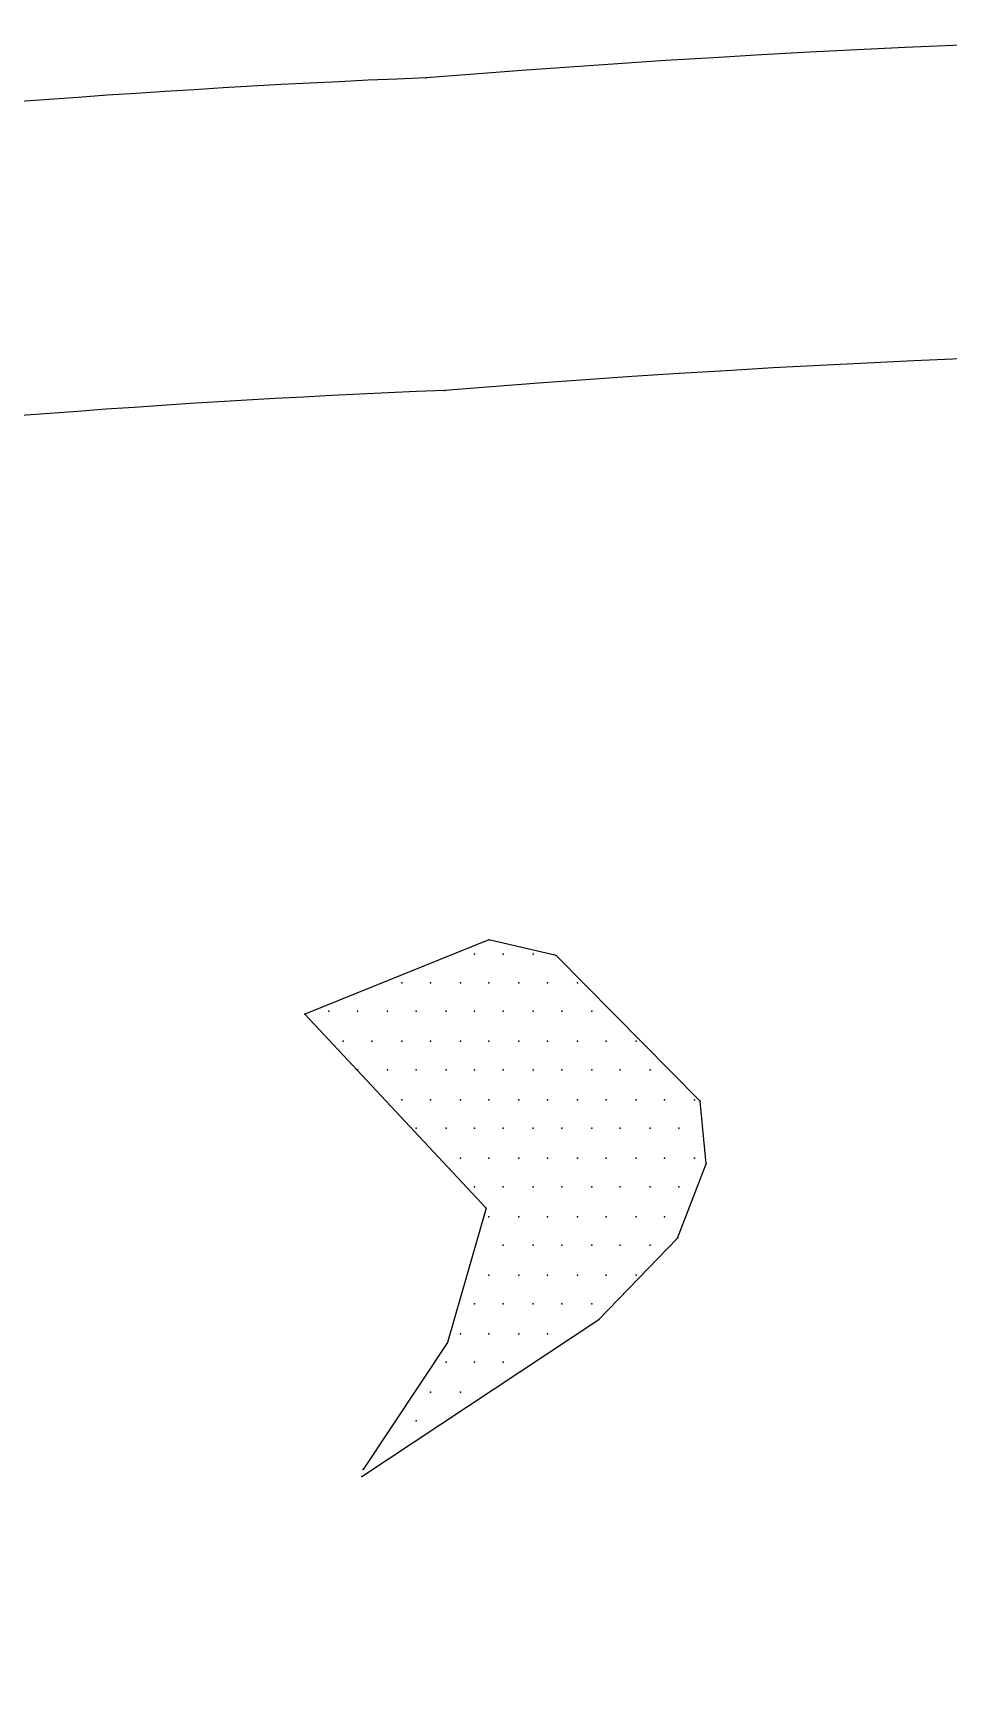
# Model space of a CAD drawing. Extents: x 180421 to 182279, y 668879 to 669787.
# Drawn here: x 181663.28 to 181666.66, y 669735.22 to 669741.32 of the extents above; entities that cross this region are included whole.
import ezdxf

# ---------------------------------------------------------------- set-up
doc = ezdxf.new("R2010")
doc.units = 0
doc.header["$LTSCALE"] = 2.5
doc.header["$MEASUREMENT"] = 0
doc.layers.add('KOTERET', color=1, linetype='CONTINUOUS')

msp = doc.modelspace()

# ---------------------------------------------------------------- linework, layer by layer
at = {"layer": 'KOTERET', "color": 1, "linetype": 'Continuous'}
for points in [[(181688.7952, 669737.3002, 0.06433), (181676.0537, 669740.8155, 0.055067), (181664.7321, 669741.1533, 0.081051), (181651.3572, 669738.4033, 0.05642), (181642.8858, 669734.0225, 0.170965), (181636.3725, 669726.4272, 0.076819), (181635.3802, 669721.9355, 0.118306), (181636.9689, 669715.0897, 0.129737), (181642.0465, 669709.3207, 0.070189), (181651.9853, 669704.0847, 0.047922), (181659.4381, 669702.1899, 0.049022), (181670.1052, 669701.4245, 0.072792), (181685.7075, 669704.127, 0.1248), (181695.9577, 669709.7324, 0.103709), (181701.5895, 669717.6971, 0.036886), (181702.0012, 669719.4442, 0.106536), (181701.7161, 669724.5693, 0.106243), (181696.6491, 669732.3071, 0.106919), (181688.7952, 669737.3002)], [(181659.6281, 669703.3352, 0.049045), (181670.0736, 669702.5857, 0.072972), (181685.3802, 669705.2459, 0.125195), (181695.1659, 669710.5821, 0.103069), (181700.5022, 669718.1035, 0.035565), (181700.8558, 669719.6289, 0.105225), (181700.613, 669724.2104, 0.105504), (181695.8363, 669731.4837, 0.107235), (181688.3729, 669736.2235, 0.064474), (181675.8901, 669739.6648, 0.055181), (181664.8007, 669739.9973, 0.081162), (181651.7742, 669737.3213, 0.05669), (181643.498, 669733.0354, 0.171614), (181637.4545, 669726.0102, 0.076301), (181636.5414, 669721.8932, 0.117637), (181638.0087, 669715.6122, 0.130118), (181642.7116, 669710.276, 0.070334), (181652.3812, 669705.1773, 0.047983), (181659.6281, 669703.3352)]]:
    msp.add_lwpolyline(points, format="xyb", dxfattribs=at)
at = {"layer": 'KOTERET', "color": 2, "linetype": 'Continuous'}
for points in [[(181664.9643, 669737.9652), (181664.2834, 669737.6908)], [(181665.2124, 669737.9072), (181664.9643, 669737.9652)], [(181664.9115, 669737.9125), (181664.9115, 669737.9125)], [(181665.0171, 669737.9125), (181665.0171, 669737.9125)], [(181665.1279, 669737.9125), (181665.1279, 669737.9125)], [(181665.7455, 669737.3688), (181665.2124, 669737.9072)], [(181664.6423, 669737.8069), (181664.6423, 669737.8069)], [(181664.7479, 669737.8069), (181664.7479, 669737.8069)], [(181664.8587, 669737.8069), (181664.8587, 669737.8069)], [(181664.9643, 669737.8069), (181664.9643, 669737.8069)], [(181665.0751, 669737.8069), (181665.0751, 669737.8069)], [(181665.1807, 669737.8069), (181665.1807, 669737.8069)], [(181665.2915, 669737.8069), (181665.2915, 669737.8069)], [(181664.2834, 669737.6908), (181664.9537, 669736.973)], [(181664.3731, 669737.7013), (181664.3731, 669737.7013)], [(181664.4787, 669737.7013), (181664.4787, 669737.7013)], [(181664.5895, 669737.7013), (181664.5895, 669737.7013)], [(181664.6951, 669737.7013), (181664.6951, 669737.7013)], [(181664.806, 669737.7013), (181664.806, 669737.7013)], [(181664.9115, 669737.7013), (181664.9115, 669737.7013)], [(181665.0171, 669737.7013), (181665.0171, 669737.7013)], [(181665.1279, 669737.7013), (181665.1279, 669737.7013)], [(181665.2335, 669737.7013), (181665.2335, 669737.7013)], [(181665.3443, 669737.7013), (181665.3443, 669737.7013)], [(181664.4259, 669737.5905), (181664.4259, 669737.5905)], [(181664.5315, 669737.5905), (181664.5315, 669737.5905)], [(181664.6423, 669737.5905), (181664.6423, 669737.5905)], [(181664.7479, 669737.5905), (181664.7479, 669737.5905)], [(181664.8587, 669737.5905), (181664.8587, 669737.5905)], [(181664.9643, 669737.5905), (181664.9643, 669737.5905)], [(181665.0751, 669737.5905), (181665.0751, 669737.5905)], [(181665.1807, 669737.5905), (181665.1807, 669737.5905)], [(181665.2915, 669737.5905), (181665.2915, 669737.5905)], [(181665.3971, 669737.5905), (181665.3971, 669737.5905)], [(181665.5079, 669737.5905), (181665.5079, 669737.5905)], [(181664.4787, 669737.4849), (181664.4787, 669737.4849)], [(181664.5895, 669737.4849), (181664.5895, 669737.4849)], [(181664.6951, 669737.4849), (181664.6951, 669737.4849)], [(181664.806, 669737.4849), (181664.806, 669737.4849)], [(181664.9115, 669737.4849), (181664.9115, 669737.4849)], [(181665.0171, 669737.4849), (181665.0171, 669737.4849)], [(181665.1279, 669737.4849), (181665.1279, 669737.4849)], [(181665.2335, 669737.4849), (181665.2335, 669737.4849)], [(181665.3443, 669737.4849), (181665.3443, 669737.4849)], [(181665.4499, 669737.4849), (181665.4499, 669737.4849)], [(181665.5607, 669737.4849), (181665.5607, 669737.4849)], [(181664.6423, 669737.3741), (181664.6423, 669737.3741)], [(181664.7479, 669737.3741), (181664.7479, 669737.3741)], [(181664.8587, 669737.3741), (181664.8587, 669737.3741)], [(181664.9643, 669737.3741), (181664.9643, 669737.3741)], [(181665.0751, 669737.3741), (181665.0751, 669737.3741)], [(181665.1807, 669737.3741), (181665.1807, 669737.3741)], [(181665.2915, 669737.3741), (181665.2915, 669737.3741)], [(181665.3971, 669737.3741), (181665.3971, 669737.3741)], [(181665.5079, 669737.3741), (181665.5079, 669737.3741)], [(181665.6135, 669737.3741), (181665.6135, 669737.3741)], [(181665.7244, 669737.3741), (181665.7244, 669737.3741)], [(181665.7666, 669737.1366), (181665.7455, 669737.3688)], [(181664.6951, 669737.2685), (181664.6951, 669737.2685)], [(181664.806, 669737.2685), (181664.806, 669737.2685)], [(181664.9115, 669737.2685), (181664.9115, 669737.2685)], [(181665.0171, 669737.2685), (181665.0171, 669737.2685)], [(181665.1279, 669737.2685), (181665.1279, 669737.2685)], [(181665.2335, 669737.2685), (181665.2335, 669737.2685)], [(181665.3443, 669737.2685), (181665.3443, 669737.2685)], [(181665.4499, 669737.2685), (181665.4499, 669737.2685)], [(181665.5607, 669737.2685), (181665.5607, 669737.2685)], [(181665.6663, 669737.2685), (181665.6663, 669737.2685)], [(181664.8587, 669737.1577), (181664.8587, 669737.1577)], [(181664.9643, 669737.1577), (181664.9643, 669737.1577)], [(181665.0751, 669737.1577), (181665.0751, 669737.1577)], [(181665.1807, 669737.1577), (181665.1807, 669737.1577)], [(181665.2915, 669737.1577), (181665.2915, 669737.1577)], [(181665.3971, 669737.1577), (181665.3971, 669737.1577)], [(181665.5079, 669737.1577), (181665.5079, 669737.1577)], [(181665.6135, 669737.1577), (181665.6135, 669737.1577)], [(181665.7244, 669737.1577), (181665.7244, 669737.1577)], [(181665.661, 669736.8621), (181665.7666, 669737.1366)], [(181664.9115, 669737.0521), (181664.9115, 669737.0521)], [(181665.0171, 669737.0521), (181665.0171, 669737.0521)], [(181665.1279, 669737.0521), (181665.1279, 669737.0521)], [(181665.2335, 669737.0521), (181665.2335, 669737.0521)], [(181665.3443, 669737.0521), (181665.3443, 669737.0521)], [(181665.4499, 669737.0521), (181665.4499, 669737.0521)], [(181665.5607, 669737.0521), (181665.5607, 669737.0521)], [(181665.6663, 669737.0521), (181665.6663, 669737.0521)], [(181664.9537, 669736.973), (181664.8112, 669736.4768)], [(181664.9643, 669736.9413), (181664.9643, 669736.9413)], [(181665.0751, 669736.9413), (181665.0751, 669736.9413)], [(181665.1807, 669736.9413), (181665.1807, 669736.9413)], [(181665.2915, 669736.9413), (181665.2915, 669736.9413)], [(181665.3971, 669736.9413), (181665.3971, 669736.9413)], [(181665.5079, 669736.9413), (181665.5079, 669736.9413)], [(181665.6135, 669736.9413), (181665.6135, 669736.9413)], [(181665.3707, 669736.5613), (181665.661, 669736.8621)], [(181665.0171, 669736.8357), (181665.0171, 669736.8357)], [(181665.1279, 669736.8357), (181665.1279, 669736.8357)], [(181665.2335, 669736.8357), (181665.2335, 669736.8357)], [(181665.3443, 669736.8357), (181665.3443, 669736.8357)], [(181665.4499, 669736.8357), (181665.4499, 669736.8357)], [(181665.5607, 669736.8357), (181665.5607, 669736.8357)], [(181664.9643, 669736.7249), (181664.9643, 669736.7249)], [(181665.0751, 669736.7249), (181665.0751, 669736.7249)], [(181665.1807, 669736.7249), (181665.1807, 669736.7249)], [(181665.2915, 669736.7249), (181665.2915, 669736.7249)], [(181665.3971, 669736.7249), (181665.3971, 669736.7249)], [(181665.5079, 669736.7249), (181665.5079, 669736.7249)], [(181664.9115, 669736.6193), (181664.9115, 669736.6193)], [(181665.0171, 669736.6193), (181665.0171, 669736.6193)], [(181665.1279, 669736.6193), (181665.1279, 669736.6193)], [(181665.2335, 669736.6193), (181665.2335, 669736.6193)], [(181665.3443, 669736.6193), (181665.3443, 669736.6193)], [(181664.4945, 669735.9807), (181665.3707, 669736.5613)], [(181664.8587, 669736.5085), (181664.8587, 669736.5085)], [(181664.9643, 669736.5085), (181664.9643, 669736.5085)], [(181665.0751, 669736.5085), (181665.0751, 669736.5085)], [(181665.1807, 669736.5085), (181665.1807, 669736.5085)], [(181664.8112, 669736.4768), (181664.4998, 669736.0071)], [(181664.806, 669736.4029), (181664.806, 669736.4029)], [(181664.9115, 669736.4029), (181664.9115, 669736.4029)], [(181665.0171, 669736.4029), (181665.0171, 669736.4029)], [(181664.7479, 669736.2921), (181664.7479, 669736.2921)], [(181664.8587, 669736.2921), (181664.8587, 669736.2921)], [(181664.6951, 669736.1865), (181664.6951, 669736.1865)]]:
    msp.add_lwpolyline(points, dxfattribs=at)
at = {"layer": 'KOTERET', "color": 1}
for p in [(181664.7321, 669741.1533), (181664.8007, 669739.9973), (181664.9643, 669737.9652), (181664.9643, 669737.9652), (181664.9115, 669737.9125), (181664.9115, 669737.9125), (181665.0171, 669737.9125), (181665.0171, 669737.9125), (181665.1279, 669737.9125), (181665.1279, 669737.9125), (181665.2124, 669737.9072), (181665.2124, 669737.9072), (181664.6423, 669737.8069), (181664.6423, 669737.8069), (181664.7479, 669737.8069), (181664.7479, 669737.8069), (181664.8587, 669737.8069), (181664.8587, 669737.8069), (181664.9643, 669737.8069), (181664.9643, 669737.8069), (181665.0751, 669737.8069), (181665.0751, 669737.8069), (181665.1807, 669737.8069), (181665.1807, 669737.8069), (181665.2915, 669737.8069), (181665.2915, 669737.8069), (181664.2834, 669737.6908), (181664.2834, 669737.6908), (181664.3731, 669737.7013), (181664.3731, 669737.7013), (181664.4787, 669737.7013), (181664.4787, 669737.7013), (181664.5895, 669737.7013), (181664.5895, 669737.7013), (181664.6951, 669737.7013), (181664.6951, 669737.7013), (181664.806, 669737.7013), (181664.806, 669737.7013), (181664.9115, 669737.7013), (181664.9115, 669737.7013), (181665.0171, 669737.7013), (181665.0171, 669737.7013), (181665.1279, 669737.7013), (181665.1279, 669737.7013), (181665.2335, 669737.7013), (181665.2335, 669737.7013), (181665.3443, 669737.7013), (181665.3443, 669737.7013), (181664.4259, 669737.5905), (181664.4259, 669737.5905), (181664.5315, 669737.5905), (181664.5315, 669737.5905), (181664.6423, 669737.5905), (181664.6423, 669737.5905), (181664.7479, 669737.5905), (181664.7479, 669737.5905), (181664.8587, 669737.5905), (181664.8587, 669737.5905), (181664.9643, 669737.5905), (181664.9643, 669737.5905), (181665.0751, 669737.5905), (181665.0751, 669737.5905), (181665.1807, 669737.5905), (181665.1807, 669737.5905), (181665.2915, 669737.5905), (181665.2915, 669737.5905), (181665.3971, 669737.5905), (181665.3971, 669737.5905), (181665.5079, 669737.5905), (181665.5079, 669737.5905), (181664.4787, 669737.4849), (181664.4787, 669737.4849), (181664.5895, 669737.4849), (181664.5895, 669737.4849), (181664.6951, 669737.4849), (181664.6951, 669737.4849), (181664.806, 669737.4849), (181664.806, 669737.4849), (181664.9115, 669737.4849), (181664.9115, 669737.4849), (181665.0171, 669737.4849), (181665.0171, 669737.4849), (181665.1279, 669737.4849), (181665.1279, 669737.4849), (181665.2335, 669737.4849), (181665.2335, 669737.4849), (181665.3443, 669737.4849), (181665.3443, 669737.4849), (181665.4499, 669737.4849), (181665.4499, 669737.4849), (181665.5607, 669737.4849), (181665.5607, 669737.4849), (181664.6423, 669737.3741), (181664.6423, 669737.3741), (181664.7479, 669737.3741), (181664.7479, 669737.3741), (181664.8587, 669737.3741), (181664.8587, 669737.3741), (181664.9643, 669737.3741), (181664.9643, 669737.3741), (181665.0751, 669737.3741), (181665.0751, 669737.3741), (181665.1807, 669737.3741), (181665.1807, 669737.3741), (181665.2915, 669737.3741), (181665.2915, 669737.3741), (181665.3971, 669737.3741), (181665.3971, 669737.3741), (181665.5079, 669737.3741), (181665.5079, 669737.3741), (181665.6135, 669737.3741), (181665.6135, 669737.3741), (181665.7244, 669737.3741), (181665.7244, 669737.3741), (181665.7455, 669737.3688), (181665.7455, 669737.3688), (181664.6951, 669737.2685), (181664.6951, 669737.2685), (181664.806, 669737.2685), (181664.806, 669737.2685), (181664.9115, 669737.2685), (181664.9115, 669737.2685), (181665.0171, 669737.2685), (181665.0171, 669737.2685), (181665.1279, 669737.2685), (181665.1279, 669737.2685), (181665.2335, 669737.2685), (181665.2335, 669737.2685), (181665.3443, 669737.2685), (181665.3443, 669737.2685), (181665.4499, 669737.2685), (181665.4499, 669737.2685), (181665.5607, 669737.2685), (181665.5607, 669737.2685), (181665.6663, 669737.2685), (181665.6663, 669737.2685), (181664.8587, 669737.1577), (181664.8587, 669737.1577), (181664.9643, 669737.1577), (181664.9643, 669737.1577), (181665.0751, 669737.1577), (181665.0751, 669737.1577), (181665.1807, 669737.1577), (181665.1807, 669737.1577), (181665.2915, 669737.1577), (181665.2915, 669737.1577), (181665.3971, 669737.1577), (181665.3971, 669737.1577), (181665.5079, 669737.1577), (181665.5079, 669737.1577), (181665.6135, 669737.1577), (181665.6135, 669737.1577), (181665.7244, 669737.1577), (181665.7244, 669737.1577), (181665.7666, 669737.1366), (181665.7666, 669737.1366), (181664.9115, 669737.0521), (181664.9115, 669737.0521), (181665.0171, 669737.0521), (181665.0171, 669737.0521), (181665.1279, 669737.0521), (181665.1279, 669737.0521), (181665.2335, 669737.0521), (181665.2335, 669737.0521), (181665.3443, 669737.0521), (181665.3443, 669737.0521), (181665.4499, 669737.0521), (181665.4499, 669737.0521), (181665.5607, 669737.0521), (181665.5607, 669737.0521), (181665.6663, 669737.0521), (181665.6663, 669737.0521), (181664.9537, 669736.973), (181664.9537, 669736.973), (181664.9643, 669736.9413), (181664.9643, 669736.9413), (181665.0751, 669736.9413), (181665.0751, 669736.9413), (181665.1807, 669736.9413), (181665.1807, 669736.9413), (181665.2915, 669736.9413), (181665.2915, 669736.9413), (181665.3971, 669736.9413), (181665.3971, 669736.9413), (181665.5079, 669736.9413), (181665.5079, 669736.9413), (181665.6135, 669736.9413), (181665.6135, 669736.9413), (181665.661, 669736.8621), (181665.661, 669736.8621), (181665.0171, 669736.8357), (181665.0171, 669736.8357), (181665.1279, 669736.8357), (181665.1279, 669736.8357), (181665.2335, 669736.8357), (181665.2335, 669736.8357), (181665.3443, 669736.8357), (181665.3443, 669736.8357), (181665.4499, 669736.8357), (181665.4499, 669736.8357), (181665.5607, 669736.8357), (181665.5607, 669736.8357), (181664.9643, 669736.7249), (181664.9643, 669736.7249), (181665.0751, 669736.7249), (181665.0751, 669736.7249), (181665.1807, 669736.7249), (181665.1807, 669736.7249), (181665.2915, 669736.7249), (181665.2915, 669736.7249), (181665.3971, 669736.7249), (181665.3971, 669736.7249), (181665.5079, 669736.7249), (181665.5079, 669736.7249), (181664.9115, 669736.6193), (181664.9115, 669736.6193), (181665.0171, 669736.6193), (181665.0171, 669736.6193), (181665.1279, 669736.6193), (181665.1279, 669736.6193), (181665.2335, 669736.6193), (181665.2335, 669736.6193), (181665.3443, 669736.6193), (181665.3443, 669736.6193), (181665.3707, 669736.5613), (181665.3707, 669736.5613), (181664.8587, 669736.5085), (181664.8587, 669736.5085), (181664.9643, 669736.5085), (181664.9643, 669736.5085), (181665.0751, 669736.5085), (181665.0751, 669736.5085), (181665.1807, 669736.5085), (181665.1807, 669736.5085), (181664.8112, 669736.4768), (181664.8112, 669736.4768), (181664.806, 669736.4029), (181664.806, 669736.4029), (181664.9115, 669736.4029), (181664.9115, 669736.4029), (181665.0171, 669736.4029), (181665.0171, 669736.4029), (181664.7479, 669736.2921), (181664.7479, 669736.2921), (181664.8587, 669736.2921), (181664.8587, 669736.2921), (181664.6951, 669736.1865), (181664.6951, 669736.1865), (181664.4998, 669736.0071), (181664.4945, 669735.9807)]:
    msp.add_point(p, dxfattribs=at)

doc.saveas('drawing.dxf')
